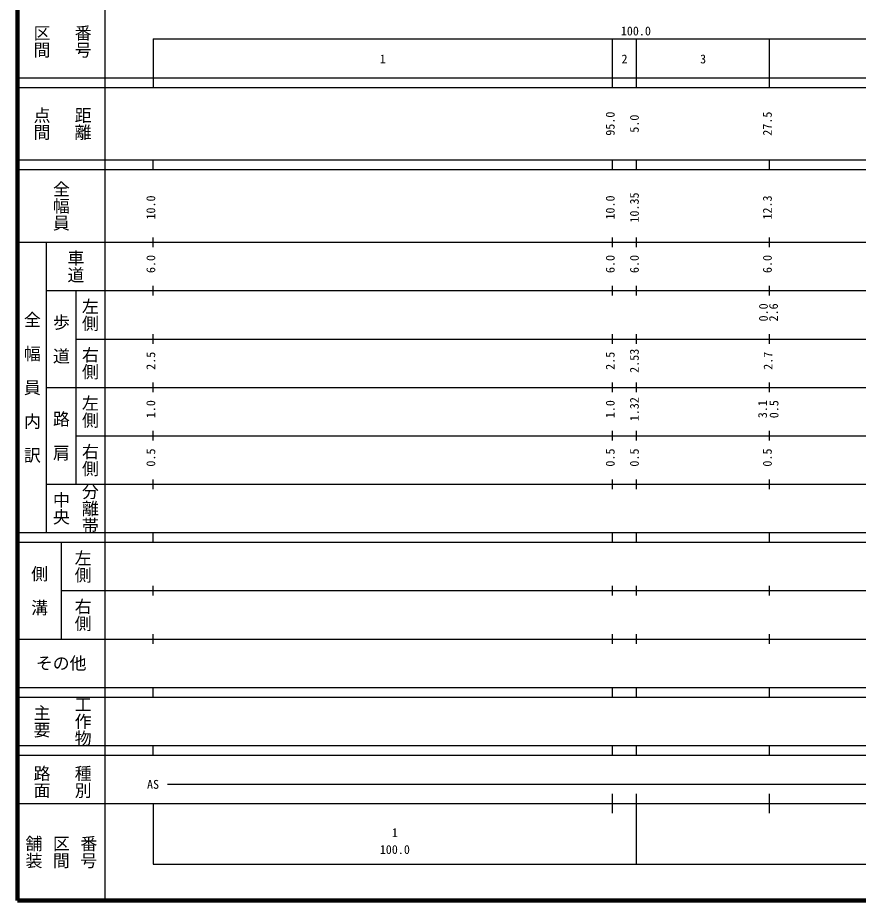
# Model space of a CAD drawing. Units: millimetres on the paper, enlarged 1000 times. Extents: x 40000 to 680000, y 20000 to 380000.
# Drawn here: x 40000 to 213854, y 20000 to 202409 of the extents above; entities that cross this region are included whole.
import ezdxf
from ezdxf.enums import TextEntityAlignment as Align

# ---------------------------------------------------------------- set-up
doc = ezdxf.new("R2010")
doc.units = ezdxf.units.MM
doc.header["$LTSCALE"] = 1000
doc.layers.add('M-TTL', color=2, linetype='Continuous', lineweight=140)
doc.layers.add('M-TTL-BAND', color=7, linetype='Continuous', lineweight=25)
doc.styles.add('@ＭＳ ゴシック', font='')
doc.styles.add('ＭＳ ゴシック', font='')
doc.styles.get('@ＭＳ ゴシック').set_extended_font_data('@MS Gothic')
doc.styles.get('ＭＳ ゴシック').set_extended_font_data('MS Gothic')

msp = doc.modelspace()

# ---------------------------------------------------------------- linework, layer by layer
at = {"layer": 'M-TTL'}
for p, q in [((40000, 380000), (40000, 20000)), ((40000, 20000), (680000, 20000))]:
    msp.add_line(p, q, dxfattribs=at)
at = {"layer": 'M-TTL-BAND'}
for p, q in [((58000, 370000), (58000, 20000)), ((68000, 198000), (579000, 198000)), ((68000, 198000), (68000, 188000)), ((163000, 188000), (163000, 198000)), ((168000, 188000), (168000, 198000)), ((195500, 188000), (195500, 198000)), ((40000, 190000), (579000, 190000)), ((40000, 188000), (579000, 188000)), ((40000, 173000), (579000, 173000)), ((68000, 171000), (68000, 173000)), ((163000, 171000), (163000, 173000)), ((168000, 171000), (168000, 173000)), ((195500, 171000), (195500, 173000)), ((40000, 171000), (579000, 171000)), ((68000, 155000), (68000, 157000)), ((163000, 155000), (163000, 157000)), ((168000, 155000), (168000, 157000)), ((195500, 155000), (195500, 157000)), ((40000, 156000), (579000, 156000)), ((46000, 96000), (46000, 156000)), ((46000, 146000), (579000, 146000)), ((52000, 146000), (52000, 106000)), ((68000, 145000), (68000, 147000)), ((163000, 145000), (163000, 147000)), ((168000, 145000), (168000, 147000)), ((195500, 145000), (195500, 147000)), ((68000, 135000), (68000, 137000)), ((163000, 135000), (163000, 137000)), ((168000, 135000), (168000, 137000)), ((195500, 135000), (195500, 137000)), ((52000, 136000), (579000, 136000)), ((46000, 126000), (579000, 126000)), ((68000, 125000), (68000, 127000)), ((163000, 125000), (163000, 127000)), ((168000, 125000), (168000, 127000)), ((195500, 125000), (195500, 127000)), ((68000, 115000), (68000, 117000)), ((163000, 115000), (163000, 117000)), ((168000, 115000), (168000, 117000)), ((195500, 115000), (195500, 117000)), ((52000, 116000), (579000, 116000)), ((46000, 106000), (579000, 106000)), ((68000, 105000), (68000, 107000)), ((163000, 105000), (163000, 107000)), ((168000, 105000), (168000, 107000)), ((195500, 105000), (195500, 107000)), ((40000, 96000), (579000, 96000)), ((68000, 94000), (68000, 96000)), ((163000, 94000), (163000, 96000)), ((168000, 94000), (168000, 96000)), ((195500, 94000), (195500, 96000)), ((40000, 94000), (579000, 94000)), ((49000, 94000), (49000, 74000)), ((49000, 84000), (579000, 84000)), ((68000, 83000), (68000, 85000)), ((163000, 83000), (163000, 85000)), ((168000, 83000), (168000, 85000)), ((195500, 83000), (195500, 85000)), ((68000, 73000), (68000, 75000)), ((163000, 73000), (163000, 75000)), ((168000, 73000), (168000, 75000)), ((195500, 73000), (195500, 75000)), ((40000, 74000), (579000, 74000)), ((40000, 64000), (579000, 64000)), ((68000, 62000), (68000, 64000)), ((163000, 62000), (163000, 64000)), ((168000, 62000), (168000, 64000)), ((195500, 62000), (195500, 64000)), ((40000, 62000), (579000, 62000)), ((40000, 52000), (579000, 52000)), ((68000, 50000), (68000, 52000)), ((163000, 50000), (163000, 52000)), ((168000, 50000), (168000, 52000)), ((195500, 50000), (195500, 52000)), ((40000, 50000), (579000, 50000)), ((71000, 44000), (441000, 44000)), ((163000, 38000), (163000, 42000)), ((168000, 27500), (168000, 42000)), ((195500, 38000), (195500, 42000)), ((40000, 40000), (579000, 40000)), ((68000, 40000), (68000, 27500)), ((68000, 27500), (579000, 27500))]:
    msp.add_line(p, q, dxfattribs=at)

# ---------------------------------------------------------------- texts
at = {"layer": 'M-TTL-BAND', "style": '@ＭＳ ゴシック'}
for s, p in [('番号', (53500, 197500)), ('区間', (45000, 197500)), ('点間', (45000, 180500)), ('距離', (53500, 180500)), ('全幅員', (49000, 163500)), ('車道', (52000, 151000)), ('左側', (55000, 141000)), ('全\u3000幅\u3000員\u3000内\u3000訳', (43000, 126000)), ('歩\u3000道', (49000, 136000)), ('右側', (55000, 131000)), ('左側', (55000, 121000)), ('路\u3000肩', (49000, 116000)), ('右側', (55000, 111000)), ('分離帯', (55000, 101000)), ('中央', (49000, 101000)), ('左側', (53500, 89000)), ('側\u3000溝', (44500, 84000)), ('右側', (53500, 79000)), ('主要', (45000, 57000)), ('工作物', (53500, 57000)), ('路面', (45000, 44500)), ('種別', (53500, 44500)), ('舗装', (43333, 30000)), ('区間', (49000, 30000)), ('番号', (54667, 30000))]:
    msp.add_text(s, height=2566, rotation=270, dxfattribs=at).set_placement(p, align=Align.MIDDLE_CENTER)
at = {"layer": 'M-TTL-BAND', "style": 'ＭＳ ゴシック'}
for s, p in [('100.0', (167844, 198195)), ('1', (115500, 192405)), ('2', (165500, 192405)), ('3', (181750, 192405)), ('AS', (68000, 42500)), ('1', (118000, 32523)), ('100.0', (118000, 29033))]:
    msp.add_text(s, height=1833, dxfattribs=at).set_placement(p, align=Align.BOTTOM_CENTER)
for s, p in [('95.0', (164000, 180500)), ('27.5', (196500, 180500)), ('5.0', (169000, 180500)), ('10.35', (169000, 163174)), ('10.0', (69000, 163174)), ('10.0', (164000, 163174)), ('12.3', (196500, 163174)), ('6.0', (69000, 151500)), ('6.0', (164000, 151500)), ('6.0', (169000, 151500)), ('6.0', (196500, 151500)), ('0.0', (195676, 141500)), ('2.6', (197769, 141500)), ('2.5', (69000, 131500)), ('2.5', (164000, 131500)), ('2.53', (169000, 131500)), ('2.7', (196644, 131500)), ('1.0', (69000, 121500)), ('1.0', (164000, 121500)), ('1.32', (169000, 121500)), ('3.1', (195500, 121500)), ('0.5', (197870, 121500)), ('0.5', (69000, 111500)), ('0.5', (164000, 111500)), ('0.5', (169000, 111500)), ('0.5', (196500, 111500))]:
    msp.add_text(s, height=1833, rotation=90, dxfattribs=at).set_placement(p, align=Align.BOTTOM_CENTER)
msp.add_text('その他', height=2566, dxfattribs=at).set_placement((49000, 69000), align=Align.MIDDLE_CENTER)

doc.saveas('drawing.dxf')
